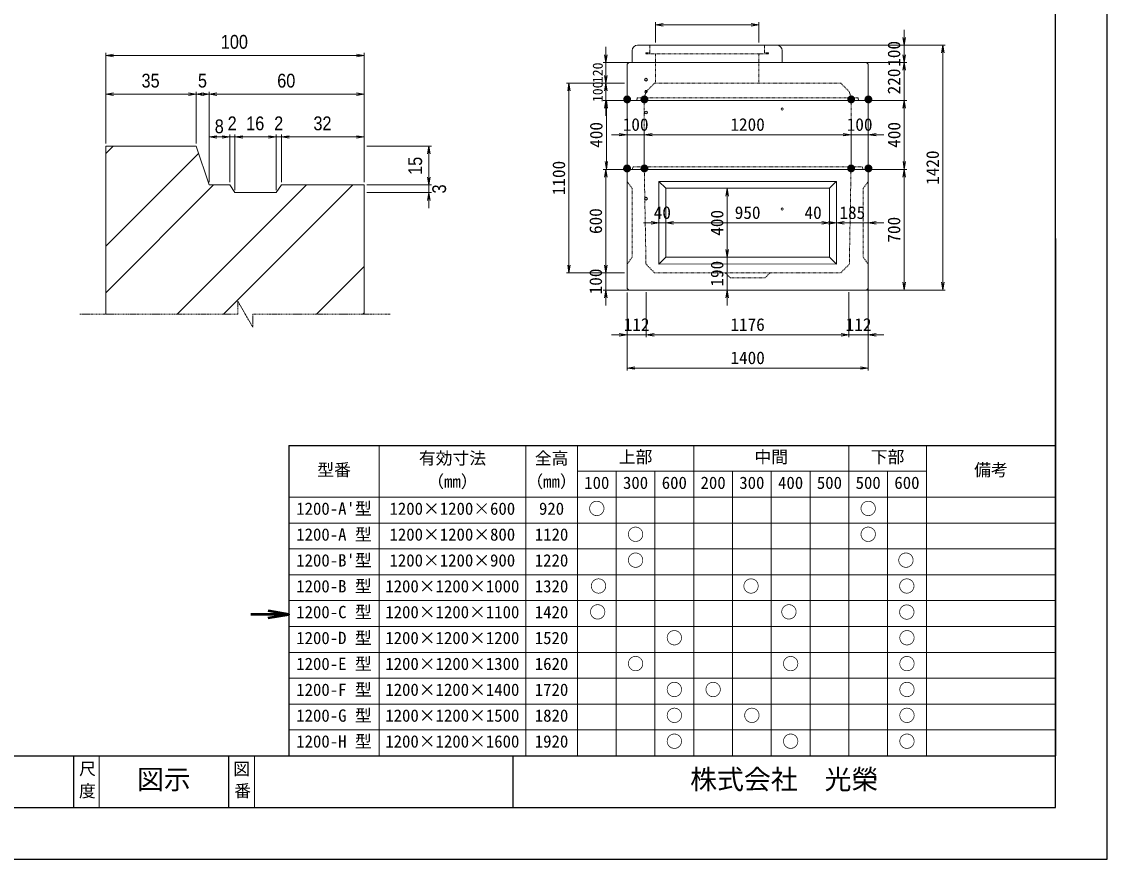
# Model space of a CAD drawing. Units: millimetres, scale not verified. Extents: x -210 to 210, y -148 to 148.
# Drawn here: x 0 to 210, y -148.5 to 13.4 of the extents above; entities that cross this region are included whole.
import ezdxf
from ezdxf.enums import TextEntityAlignment as Align

# ---------------------------------------------------------------- set-up
doc = ezdxf.new("R2010")
doc.units = ezdxf.units.MM
doc.header["$PDMODE"] = 32
doc.header["$PDSIZE"] = 0.5
doc.linetypes.add('USER1', pattern=[12.95, 6.35, -3.175, 0.25, -3.175])
doc.linetypes.add('USER2', pattern=[4.7625, 3.175, -1.5875])
doc.layers.add('0-0', color=7, linetype='Continuous')
for name, color, linetype, lineweight in [('0-1_0', 5, 'Continuous', 25), ('0-2_dims', 2, 'Continuous', 13), ('0-3_pen1実線', 4, 'Continuous', 13), ('0-4_pen2実線', 3, 'Continuous', 13), ('0-5_pen3実線', 7, 'Continuous', 18), ('0-6_pen4実線', 6, 'Continuous', 25), ('0-7_pen1一点', 4, 'USER1', 13), ('0-8_pen2破線', 3, 'USER2', 13), ('0-B_draw', 7, 'Continuous', 13)]:
    doc.layers.add(name, color=color, linetype=linetype, lineweight=lineweight)
doc.styles.add('ＭＳ ゴシック', font='')
doc.styles.add('ＭＳ Ｐゴシック', font='')
doc.styles.get('ＭＳ ゴシック').set_extended_font_data('MS Gothic')
doc.styles.get('ＭＳ Ｐゴシック').set_extended_font_data('MS PGothic')

# ---------------------------------------------------------------- blocks, each defined once
blk = doc.blocks.new('部分図 1')
at = {"layer": '0-1_0'}
blk.add_lwpolyline([(0, 0), (12600, 0), (12600, 8910), (0, 8910)], close=True, dxfattribs=at)
at = {"layer": '0-2_dims', "lineweight": 18}
for p, q in [((9978, 4736), (9978, 4854)), ((10578, 4736), (10578, 4854)), ((9978, 4839), (10578, 4839)), ((11421, 4721), (11421, 4811)), ((9690, 4621), (9690, 4711)), ((10649, 4721), (11436, 4721)), ((11314, 4721), (11660, 4721)), ((11421, 4721), (11421, 4621)), ((11421, 4621), (11421, 4711)), ((11645, 4721), (11645, 3301)), ((10047, 4621), (9675, 4621)), ((9690, 4621), (9690, 4501)), ((10649, 4621), (11436, 4621)), ((11172, 4621), (11436, 4621)), ((11421, 4621), (11421, 4401)), ((11421, 4621), (11421, 4531)), ((9690, 4501), (9690, 4591)), ((9721.5, 4501), (9461, 4501)), ((9476, 4501), (9476, 3401)), ((9798, 4501), (9675, 4501)), ((9798, 4501), (9675, 4501)), ((9690, 4501), (9690, 4411)), ((9690, 4501), (9690, 4401)), ((9798, 4401), (9675, 4401)), ((9798, 4401), (9678, 4401)), ((9690, 4401), (9690, 4311)), ((9693, 4001), (9693, 4401)), ((11172, 4401), (11436, 4401)), ((11243, 4401), (11437, 4401)), ((11421, 4401), (11421, 4311)), ((11422, 4001), (11422, 4401)), ((9813, 4202), (9723, 4202)), ((9813, 4016), (9813, 4217)), ((9813, 4202), (9912.97, 4202)), ((9912.97, 4017.82), (9912.97, 4217)), ((9912.97, 4017.82), (9912.97, 4217)), ((9912.97, 4202), (10002.97, 4202)), ((9912.97, 4202), (11112.77, 4202)), ((11112.77, 4202), (11022.77, 4202)), ((11112.77, 4017.82), (11112.77, 4217)), ((11112.77, 4017.82), (11112.77, 4217)), ((11112.77, 4202), (11213, 4202)), ((11213, 4014.23), (11213, 4217)), ((11213, 4202), (11303, 4202)), ((9798, 4001), (9675, 4001)), ((9798, 4001), (9678, 4001)), ((9690, 4001), (9690, 3401)), ((11228, 4001), (11436, 4001)), ((11243, 4001), (11437, 4001)), ((11421, 4001), (11421, 3301)), ((10392, 3891), (10409.25, 3891)), ((10394.25, 3891), (10394.25, 3491)), ((9998, 3691), (9908, 3691)), ((9998, 3691), (9998, 3706)), ((9998, 3691), (10038, 3691)), ((10038, 3691), (10038, 3706)), ((10038, 3691), (10038, 3706)), ((10038, 3691), (10128, 3691)), ((10038, 3691), (10988, 3691)), ((10988, 3691), (10843, 3691)), ((11028, 3691), (10938, 3691)), ((10988, 3691), (10988, 3706)), ((10988, 3691), (10988, 3706)), ((10988, 3691), (11028, 3691)), ((11028, 3691), (11028, 3706)), ((11028, 3691), (11028, 3706)), ((11028, 3691), (11118, 3691)), ((11028, 3691), (11213, 3691)), ((11213, 3691), (11213, 3706)), ((11213, 3691), (11303, 3691)), ((10394.25, 3491), (10394.25, 3581)), ((9690, 3401), (9690, 3491)), ((10394.25, 3491), (10409.25, 3491)), ((10394.25, 3491), (10409.25, 3491)), ((10394.25, 3491), (10394.25, 3301)), ((9721.5, 3401), (9461, 3401)), ((9798, 3401), (9675, 3401)), ((9798, 3401), (9675, 3401)), ((9690, 3401), (9690, 3301)), ((9858, 3301), (9675, 3301)), ((9690, 3301), (9690, 3211)), ((9813, 3286), (9813, 3027)), ((9924.6, 3288.5), (9924.6, 3027)), ((9924.6, 3288.5), (9924.6, 3027)), ((10394.25, 3301), (10409.25, 3301)), ((10394.25, 3301), (10394.25, 3211)), ((11101, 3288.5), (11101, 3027)), ((11101, 3288.5), (11101, 3027)), ((11187, 3301), (11436, 3301)), ((11213, 3323), (11213, 3027)), ((11314, 3301), (11660, 3301)), ((9813, 3214.8), (9813, 2834)), ((11213, 3179), (11213, 2834)), ((9813, 3042), (9723, 3042)), ((9813, 3042), (9924.6, 3042)), ((9924.6, 3042), (10014.6, 3042)), ((9924.6, 3042), (11101, 3042)), ((11101, 3042), (11011, 3042)), ((11101, 3042), (11213, 3042)), ((11213, 3042), (11303, 3042)), ((9813, 2849), (11213, 2849))]:
    blk.add_line(p, q, dxfattribs=at)
at = {"layer": '0-2_dims'}
for p, q in [((6787.5, 4150.99), (6787.5, 4676.54)), ((8287.5, 3925.99), (8287.5, 4676.54)), ((6787.5, 4661.54), (8287.5, 4661.54)), ((6787.5, 4150.99), (6787.5, 4451.54)), ((7312.5, 4436.54), (6787.5, 4436.54)), ((7312.5, 4150.99), (7312.5, 4451.54)), ((7312.5, 4150.99), (7312.5, 4451.54)), ((7312.5, 4436.54), (7387.5, 4436.54)), ((7387.5, 3925.99), (7387.5, 4451.54)), ((7387.5, 3925.99), (7387.5, 4451.54)), ((8287.5, 4436.54), (7387.5, 4436.54)), ((8287.5, 3925.99), (8287.5, 4451.54)), ((7387.5, 3925.99), (7387.5, 4203.77)), ((7507.5, 4188.77), (7387.5, 4188.77)), ((7507.5, 4188.77), (7417.5, 4188.77)), ((7507.5, 3925.99), (7507.5, 4203.77)), ((7507.5, 3925.99), (7507.5, 4203.77)), ((7507.5, 4188.77), (7537.5, 4188.77)), ((7537.5, 3880.99), (7537.5, 4203.77)), ((7537.5, 3880.99), (7537.5, 4203.77)), ((7537.5, 4188.77), (7777.5, 4188.77)), ((7537.5, 4188.77), (7627.5, 4188.77)), ((7777.5, 4188.77), (7687.5, 4188.77)), ((7777.5, 3880.99), (7777.5, 4203.77)), ((7777.5, 3880.99), (7777.5, 4203.77)), ((7777.5, 4188.77), (7807.5, 4188.77)), ((7807.5, 3925.99), (7807.5, 4203.77)), ((7807.5, 3925.99), (7807.5, 4203.77)), ((7807.5, 4188.77), (7897.5, 4188.77)), ((7807.5, 4188.77), (8287.5, 4188.77)), ((8287.5, 3925.99), (8287.5, 4203.77)), ((8302.5, 4135.99), (8677.59, 4135.99)), ((8662.59, 4135.99), (8662.59, 3910.99)), ((8662.59, 3910.99), (8662.59, 4000.99)), ((8302.5, 3910.99), (8677.59, 3910.99)), ((8302.5, 3910.99), (8677.59, 3910.99)), ((8662.59, 3910.99), (8662.59, 3865.99)), ((8302.5, 3865.99), (8677.59, 3865.99)), ((8662.59, 3865.99), (8662.59, 3775.99))]:
    blk.add_line(p, q, dxfattribs=at)
at = {"layer": '0-2_dims', "lineweight": 50}
blk.add_line((7850, 1420), (7630, 1420), dxfattribs=at)
at = {"layer": '0-2_dims', "lineweight": 18}
for points in [[(10023, 4846.5), (9978, 4839), (10023, 4831.5)], [(10533, 4831.5), (10578, 4839), (10533, 4846.5)], [(11413.5, 4766), (11421, 4721), (11428.5, 4766)], [(9682.5, 4666), (9690, 4621), (9697.5, 4666)], [(11413.5, 4666), (11421, 4621), (11428.5, 4666)], [(11652.5, 4676), (11645, 4721), (11637.5, 4676)], [(11428.5, 4576), (11421, 4621), (11413.5, 4576)], [(9682.5, 4546), (9690, 4501), (9697.5, 4546)], [(9483.5, 4456), (9476, 4501), (9468.5, 4456)], [(9697.5, 4456), (9690, 4501), (9682.5, 4456)], [(9697.5, 4356), (9690, 4401), (9682.5, 4356)], [(9700.5, 4356), (9693, 4401), (9685.5, 4356)], [(11428.5, 4356), (11421, 4401), (11413.5, 4356)], [(11429.5, 4356), (11422, 4401), (11414.5, 4356)], [(9768, 4194.5), (9813, 4202), (9768, 4209.5)], [(9957.97, 4209.5), (9912.97, 4202), (9957.97, 4194.5)], [(9957.97, 4209.5), (9912.97, 4202), (9957.97, 4194.5)], [(11067.77, 4194.5), (11112.77, 4202), (11067.77, 4209.5)], [(11067.77, 4194.5), (11112.77, 4202), (11067.77, 4209.5)], [(11258, 4209.5), (11213, 4202), (11258, 4194.5)], [(9685.5, 4046), (9693, 4001), (9700.5, 4046)], [(11414.5, 4046), (11422, 4001), (11429.5, 4046)], [(9697.5, 3956), (9690, 4001), (9682.5, 3956)], [(11428.5, 3956), (11421, 4001), (11413.5, 3956)], [(10401.75, 3846), (10394.25, 3891), (10386.75, 3846)], [(9953, 3683.5), (9998, 3691), (9953, 3698.5)], [(10083, 3698.5), (10038, 3691), (10083, 3683.5)], [(10083, 3698.5), (10038, 3691), (10083, 3683.5)], [(10943, 3683.5), (10988, 3691), (10943, 3698.5)], [(10943, 3683.5), (10988, 3691), (10943, 3698.5)], [(10983, 3683.5), (11028, 3691), (10983, 3698.5)], [(11073, 3698.5), (11028, 3691), (11073, 3683.5)], [(11258, 3698.5), (11213, 3691), (11258, 3683.5)], [(10386.75, 3536), (10394.25, 3491), (10401.75, 3536)], [(10386.75, 3536), (10394.25, 3491), (10401.75, 3536)], [(9468.5, 3446), (9476, 3401), (9483.5, 3446)], [(9682.5, 3446), (9690, 3401), (9697.5, 3446)], [(9682.5, 3446), (9690, 3401), (9697.5, 3446)], [(11413.5, 3346), (11421, 3301), (11428.5, 3346)], [(11637.5, 3346), (11645, 3301), (11652.5, 3346)], [(9697.5, 3256), (9690, 3301), (9682.5, 3256)], [(10401.75, 3256), (10394.25, 3301), (10386.75, 3256)], [(9768, 3034.5), (9813, 3042), (9768, 3049.5)], [(9969.6, 3049.5), (9924.6, 3042), (9969.6, 3034.5)], [(9969.6, 3049.5), (9924.6, 3042), (9969.6, 3034.5)], [(11056, 3034.5), (11101, 3042), (11056, 3049.5)], [(11056, 3034.5), (11101, 3042), (11056, 3049.5)], [(11258, 3049.5), (11213, 3042), (11258, 3034.5)], [(9858, 2856.5), (9813, 2849), (9858, 2841.5)], [(11168, 2841.5), (11213, 2849), (11168, 2856.5)]]:
    blk.add_lwpolyline(points, dxfattribs=at)
at = {"layer": '0-2_dims'}
for points in [[(6832.5, 4669.04), (6787.5, 4661.54), (6832.5, 4654.04)], [(8242.5, 4654.04), (8287.5, 4661.54), (8242.5, 4669.04)], [(6832.5, 4444.04), (6787.5, 4436.54), (6832.5, 4429.04)], [(7267.5, 4429.04), (7312.5, 4436.54), (7267.5, 4444.04)], [(7357.5, 4444.04), (7312.5, 4436.54), (7357.5, 4429.04)], [(7342.5, 4429.04), (7387.5, 4436.54), (7342.5, 4444.04)], [(7432.5, 4444.04), (7387.5, 4436.54), (7432.5, 4429.04)], [(8242.5, 4429.04), (8287.5, 4436.54), (8242.5, 4444.04)], [(7432.5, 4196.27), (7387.5, 4188.77), (7432.5, 4181.27)], [(7462.5, 4181.27), (7507.5, 4188.77), (7462.5, 4196.27)], [(7462.5, 4181.27), (7507.5, 4188.77), (7462.5, 4196.27)], [(7582.5, 4196.27), (7537.5, 4188.77), (7582.5, 4181.27)], [(7582.5, 4196.27), (7537.5, 4188.77), (7582.5, 4181.27)], [(7732.5, 4181.27), (7777.5, 4188.77), (7732.5, 4196.27)], [(7732.5, 4181.27), (7777.5, 4188.77), (7732.5, 4196.27)], [(7852.5, 4196.27), (7807.5, 4188.77), (7852.5, 4181.27)], [(7852.5, 4196.27), (7807.5, 4188.77), (7852.5, 4181.27)], [(8242.5, 4181.27), (8287.5, 4188.77), (8242.5, 4196.27)], [(8670.09, 4090.99), (8662.59, 4135.99), (8655.09, 4090.99)], [(8655.09, 3955.99), (8662.59, 3910.99), (8670.09, 3955.99)], [(8655.09, 3955.99), (8662.59, 3910.99), (8670.09, 3955.99)], [(8670.09, 3820.99), (8662.59, 3865.99), (8655.09, 3820.99)]]:
    blk.add_lwpolyline(points, dxfattribs=at)
at = {"layer": '0-2_dims', "lineweight": 50}
blk.add_lwpolyline([(7730, 1400), (7850, 1420), (7730, 1440)], dxfattribs=at)
at = {"layer": '0-3_pen1実線'}
for p, q in [((10578, 4668.02), (10580.98, 4671)), ((6787.5, 4093.42), (6830.07, 4135.99)), ((6787.5, 3554.61), (7326.6, 4093.7)), ((6787.5, 3285.2), (7413.29, 3910.99)), ((7202.11, 3160.99), (7952.11, 3910.99)), ((7471.51, 3160.99), (8221.51, 3910.99)), ((8010.33, 3160.99), (8287.5, 3438.16)), ((8279.74, 3160.99), (8287.5, 3168.75))]:
    blk.add_line(p, q, dxfattribs=at)
at = {"layer": '0-4_pen2実線'}
for centre, radius in [((9923, 4521), 8), ((10713, 4351), 6), ((9923, 4331), 8), ((9923, 3831), 8), ((10713, 3771), 6)]:
    blk.add_circle(centre, radius, dxfattribs=at)
at = {"layer": '0-5_pen3実線'}
for p, q in [((9843, 4691), (9843, 4621)), ((9873, 4721), (10683, 4721)), ((10713, 4691), (10713, 4621)), ((9813, 4611), (9823, 4621)), ((9813, 4611), (9813, 4401)), ((9823, 4621), (11203, 4621)), ((11213, 4611), (11203, 4621)), ((11213, 4611), (11213, 4401)), ((11213, 4401), (9813, 4401)), ((11213, 4401), (11213, 4001)), ((6787.5, 3160.99), (6787.5, 4135.99)), ((7312.5, 4135.99), (6787.5, 4135.99)), ((7312.5, 4135.99), (7387.5, 3910.99)), ((11213, 3311), (11213, 4001)), ((7807.5, 3910.99), (7777.5, 3865.99)), ((7807.5, 3910.99), (8287.5, 3910.99)), ((8287.5, 3160.99), (8287.5, 3910.99)), ((11027, 3931), (10987, 3891)), ((10513, 3491), (10988, 3491)), ((10988, 3491), (11028, 3451)), ((9998, 3451), (11026.65, 3452.35)), ((9823, 3301), (11203, 3301)), ((11213, 3311), (11203, 3301)), ((8375, 2400), (8375, 600)), ((9225, 2400), (9225, 600)), ((9525, 2400), (9525, 600)), ((10200, 2400), (10200, 600)), ((11100, 2400), (11100, 600)), ((11550, 2400), (11550, 600)), ((9525, 2250), (11550, 2250)), ((9750, 2250), (9750, 600)), ((9975, 2250), (9975, 600)), ((10425, 2250), (10425, 600)), ((10650, 2250), (10650, 600)), ((10875, 2250), (10875, 600)), ((11325, 2250), (11325, 600)), ((7850, 2100), (12300, 2100)), ((7850, 1950), (12300, 1950)), ((7850, 1800), (12300, 1800)), ((7850, 1650), (12300, 1650)), ((7850, 1500), (12300, 1500)), ((7850, 1350), (12300, 1350)), ((7850, 1200), (12300, 1200)), ((7850, 1050), (12300, 1050)), ((7850, 900), (12300, 900)), ((7850, 750), (12300, 750)), ((6750, 600), (6750, 300)), ((7650, 600), (7650, 300))]:
    blk.add_line(p, q, dxfattribs=at)
for points in [[(9813, 4401), (9813, 4001), (11213, 4001)], [(9813, 4001), (9813, 3311), (9823, 3301)], [(7387.5, 3910.99), (7507.5, 3910.99), (7537.5, 3865.99), (7777.5, 3865.99)], [(10513, 3931), (11028, 3931), (11028, 3451)], [(10513, 3891), (10988, 3891), (10988, 3491)]]:
    blk.add_lwpolyline(points, dxfattribs=at)
for centre, start, end in [((9873, 4691), 90, 180), ((10683, 4691), 0, 90)]:
    blk.add_arc(centre, 30, start, end, dxfattribs=at)
at = {"layer": '0-6_pen4実線'}
for p, q in [((12300, 3600), (12300, 2100)), ((7850, 2400), (12300, 2400)), ((7850, 2400), (7850, 600)), ((12300, 2100), (12300, 600)), ((300, 600), (12300, 600)), ((6600, 600), (6600, 300)), ((7500, 600), (7500, 300)), ((9150, 600), (9150, 300))]:
    blk.add_line(p, q, dxfattribs=at)
blk.add_lwpolyline([(300, 300), (12300, 300), (12300, 8610), (300, 8610)], close=True, dxfattribs=at)
at = {"layer": '0-7_pen1一点'}
for p, q in [((7597.5, 3160.99), (7554.2, 3235.99)), ((7554.2, 3160.99), (7554.2, 3235.99)), ((6637.5, 3160.99), (7554.2, 3160.99)), ((7597.5, 3160.99), (7640.8, 3085.99)), ((7640.8, 3160.99), (7640.8, 3085.99)), ((8437.5, 3160.99), (7640.8, 3160.99))]:
    blk.add_line(p, q, dxfattribs=at)
at = {"layer": '0-8_pen2破線'}
for p, q in [((9922, 4677), (9922, 4671)), ((9922, 4677), (9946, 4677)), ((9922, 4671), (10578, 4671)), ((9946, 4721), (9946, 4671)), ((9978, 4671), (9978, 4621)), ((10634, 4671), (10578, 4671)), ((10578, 4671), (10578, 4621)), ((10610, 4721), (10610, 4677)), ((10634, 4677), (10610, 4677)), ((10634, 4677), (10634, 4671)), ((9978, 4621), (9978, 4501)), ((10578, 4621), (10578, 4501)), ((9923, 4451), (9973, 4501)), ((10513, 4501), (9973, 4501)), ((11053, 4501), (10513, 4501)), ((11103, 4451), (11053, 4501)), ((9873, 4416), (9868, 4401)), ((9868, 4401), (9873, 4416)), ((9873, 4416), (11153, 4416)), ((9913, 4416), (9923, 4451)), ((11113, 4416), (11103, 4451)), ((9913, 4401), (9913, 4016)), ((11113, 4401), (11113, 4016)), ((9843, 4001), (9848, 4016)), ((10513, 4016), (9848, 4016)), ((9923, 3451), (9913, 4001)), ((11178, 4016), (10513, 4016)), ((11183, 4001), (11178, 4016)), ((11213, 3931), (11183, 3891)), ((11183, 3891), (11183, 3491)), ((11183, 3491), (11213, 3451)), ((9973, 3401), (9923, 3451)), ((9973, 3401), (11053, 3401)), ((10413, 3371), (10383, 3401))]:
    blk.add_line(p, q, dxfattribs=at)
for points in [[(11153, 4416), (11158, 4401), (11153, 4416)], [(11112.73, 4001), (11103, 3451), (11053, 3401)], [(9813, 3931), (9843, 3891), (9843, 3491), (9813, 3451)], [(10413, 3371), (10613, 3371), (10643, 3401)]]:
    blk.add_lwpolyline(points, dxfattribs=at)
blk.add_point((9923, 4451), dxfattribs=at)
at = {"layer": '0-B_draw'}
for p, q in [((9998, 3931), (9998, 3451)), ((9998, 3931), (10038, 3891)), ((9998, 3931), (10513, 3931)), ((10038, 3891), (10038, 3491)), ((10038, 3891), (10513, 3891)), ((10038, 3491), (9998, 3451)), ((10038, 3491), (10513, 3491))]:
    blk.add_line(p, q, dxfattribs=at)
at = {"layer": '0-2_dims', "color": 7, "style": 'ＭＳ Ｐゴシック', "width": 0.9}
for s, p in [('100', (7455.68, 4676.54)), ('35', (6995.45, 4451.54)), ('5', (7322.73, 4451.54)), ('60', (7782.95, 4451.54)), ('8', (7420.23, 4186.72)), ('2', (7495.23, 4203.77)), ('16', (7602.95, 4203.77)), ('2', (7765.23, 4203.77)), ('32', (7992.95, 4203.77))]:
    blk.add_text(s, height=79.98, dxfattribs=at).set_placement(p, align=Align.BOTTOM_LEFT)
at = {"layer": '0-2_dims', "color": 7, "style": 'ＭＳ ゴシック'}
for s, height, p in [('100', 73.31, (11420.5, 4596)), ('120', 58.65, (9689.5, 4501)), ('220', 73.31, (11420.5, 4436)), ('100', 58.65, (9689.5, 4391)), ('400', 73.31, (9692.5, 4126)), ('400', 73.31, (11421.5, 4126)), ('1420', 73.31, (11644.5, 3911)), ('1100', 73.31, (9475.5, 3851)), ('600', 73.31, (9689.5, 3626)), ('400', 73.31, (10393.75, 3616)), ('700', 73.31, (11420.5, 3576)), ('190', 73.31, (10393.75, 3321)), ('100', 73.31, (9689.5, 3276))]:
    blk.add_text(s, height=height, rotation=90, dxfattribs=at).set_placement(p, align=Align.BOTTOM_LEFT)
at = {"layer": '0-2_dims', "color": 1, "style": 'ＭＳ ゴシック'}
for p in [(9788, 4376.1), (9888.1, 4376.1), (11088.07, 4376.1), (11187.97, 4376.1), (9787.4, 3975.7), (9888, 3976), (11087.8, 3975.9), (11188.2, 3976)]:
    blk.add_text('●', height=36.66, dxfattribs=at).set_placement(p, align=Align.BOTTOM_LEFT)
at = {"layer": '0-2_dims', "color": 7, "style": 'ＭＳ ゴシック'}
for s, p in [('100', (9787.98, 4202.5)), ('1200', (10412.87, 4202.5)), ('100', (11087.88, 4202.5)), ('40', (9968, 3691.5)), ('950', (10438, 3691.5)), ('40', (10843, 3691.5)), ('185', (11045.5, 3691.5)), ('112', (9793.8, 3042.5)), ('1176', (10412.8, 3042.5)), ('112', (11082, 3042.5)), ('1400', (10413, 2849.5))]:
    blk.add_text(s, height=73.31, dxfattribs=at).set_placement(p, align=Align.BOTTOM_LEFT)
at = {"layer": '0-2_dims', "color": 7, "style": 'ＭＳ Ｐゴシック', "width": 0.9}
for s, p in [('15', (8647.59, 3968.95)), ('3', (8786.68, 3861.22))]:
    blk.add_text(s, height=79.98, rotation=90, dxfattribs=at).set_placement(p, align=Align.BOTTOM_LEFT)
at = {"layer": '0-5_pen3実線', "style": 'ＭＳ ゴシック'}
for s, height, p in [('有効寸法', 71.47, (8605.03, 2268.76)), ('全高', 71.47, (9277.52, 2268.76)), ('上部', 71.51, (9764.96, 2276.23)), ('中間', 71.46, (10552.52, 2276.26)), ('下部', 71.52, (11227.45, 2276.23)), ('型番', 71.47, (8015.02, 2201.26)), ('備考', 71.45, (11827.54, 2201.27)), ('（mm）', 71.49, (8653.73, 2133.74)), ('（mm）', 71.49, (9228.73, 2133.74)), ('100', 71.47, (9564.39, 2126.26)), ('300', 71.47, (9789.39, 2126.26)), ('600', 71.48, (10014.38, 2126.25)), ('200', 71.47, (10239.39, 2126.26)), ('300', 71.47, (10464.39, 2126.26)), ('400', 71.46, (10689.4, 2126.27)), ('500', 71.47, (10914.39, 2126.26)), ('500', 71.47, (11139.39, 2126.26)), ('600', 71.48, (11364.38, 2126.25)), ("1200-A'型", 71.47, (7893.15, 1976.25)), ('1200×1200×600', 71.48, (8434.39, 1976.25)), ('920', 71.47, (9301.88, 1976.26)), ('○', 71.37, (9588.83, 1976.33)), ('○', 71.37, (11163.83, 1976.33)), ('1200-A 型', 71.47, (7893.15, 1826.25)), ('1200×1200×800', 71.48, (8434.39, 1826.25)), ('1120', 71.47, (9277.51, 1826.26)), ('○', 71.37, (9813.83, 1826.33)), ('○', 71.37, (11163.83, 1826.33)), ("1200-B'型", 71.47, (7893.15, 1676.25)), ('1200×1200×900', 71.48, (8434.39, 1676.25)), ('1220', 71.47, (9277.51, 1676.26)), ('○', 71.37, (9813.83, 1676.33)), ('○', 71.37, (11382.83, 1676.33)), ('1200-B 型', 71.47, (7893.15, 1526.25)), ('1200×1200×1000', 71.48, (8410.01, 1526.25)), ('1320', 71.47, (9277.51, 1526.26)), ('○', 71.37, (9598.83, 1526.33)), ('○', 71.37, (10483.83, 1526.33)), ('○', 71.37, (11387.83, 1526.33)), ('1200-C 型', 71.47, (7893.15, 1376.25)), ('1200×1200×1100', 71.48, (8410.01, 1376.25)), ('1420', 71.47, (9277.51, 1376.26)), ('○', 71.37, (9593.83, 1376.33)), ('○', 71.37, (10703.83, 1376.33)), ('○', 71.37, (11387.83, 1375.33)), ('1200-D 型', 71.47, (7893.15, 1226.25)), ('○', 71.37, (10038.83, 1226.33)), ('○', 71.37, (11388.83, 1226.33)), ('1200×1200×1200', 71.48, (8410.01, 1226.25)), ('1520', 71.47, (9277.51, 1226.26)), ('1200-E 型', 71.47, (7893.15, 1076.25)), ('1200×1200×1300', 71.48, (8410.01, 1076.25)), ('1620', 71.47, (9277.51, 1076.26)), ('○', 71.37, (9813.83, 1076.33)), ('○', 71.37, (10713.83, 1076.33)), ('○', 71.37, (11388.83, 1076.33)), ('1200-F 型', 71.47, (7893.15, 926.25)), ('1200×1200×1400', 71.48, (8410.01, 926.25)), ('1720', 71.47, (9277.51, 926.26)), ('○', 71.37, (10038.83, 926.33)), ('○', 71.37, (10263.83, 926.33)), ('○', 71.37, (11388.83, 926.33)), ('1200-G 型', 71.47, (7893.15, 776.25)), ('1200×1200×1500', 71.48, (8410.01, 776.25)), ('1820', 71.47, (9277.51, 776.26)), ('○', 71.37, (10038.83, 776.33)), ('○', 71.37, (10488.83, 776.33)), ('○', 71.37, (11388.83, 776.33)), ('1200-H 型', 71.47, (7893.15, 626.25)), ('1200×1200×1600', 71.48, (8410.01, 626.25)), ('1920', 71.47, (9277.51, 626.26)), ('○', 71.37, (10038.83, 626.33)), ('○', 71.37, (10713.83, 626.33)), ('○', 71.37, (11388.83, 626.33)), ('尺', 71.42, (6633.3, 467.75)), ('図示', 114.3, (6969.04, 372.02)), ('図', 71.42, (7527.6, 467)), ('株式会社\u3000光榮', 114.4, (10179.07, 372.01)), ('度', 71.44, (6632.55, 339)), ('番', 71.42, (7533.3, 339.75))]:
    blk.add_text(s, height=height, dxfattribs=at).set_placement(p, align=Align.BOTTOM_LEFT)

msp = doc.modelspace()

# ---------------------------------------------------------------- block references
at = {"layer": '0-0', "xscale": 0.03333333, "yscale": 0.03333333}
msp.add_blockref('部分図 1', (-210, -148.5), dxfattribs=at)

doc.saveas('drawing.dxf')
